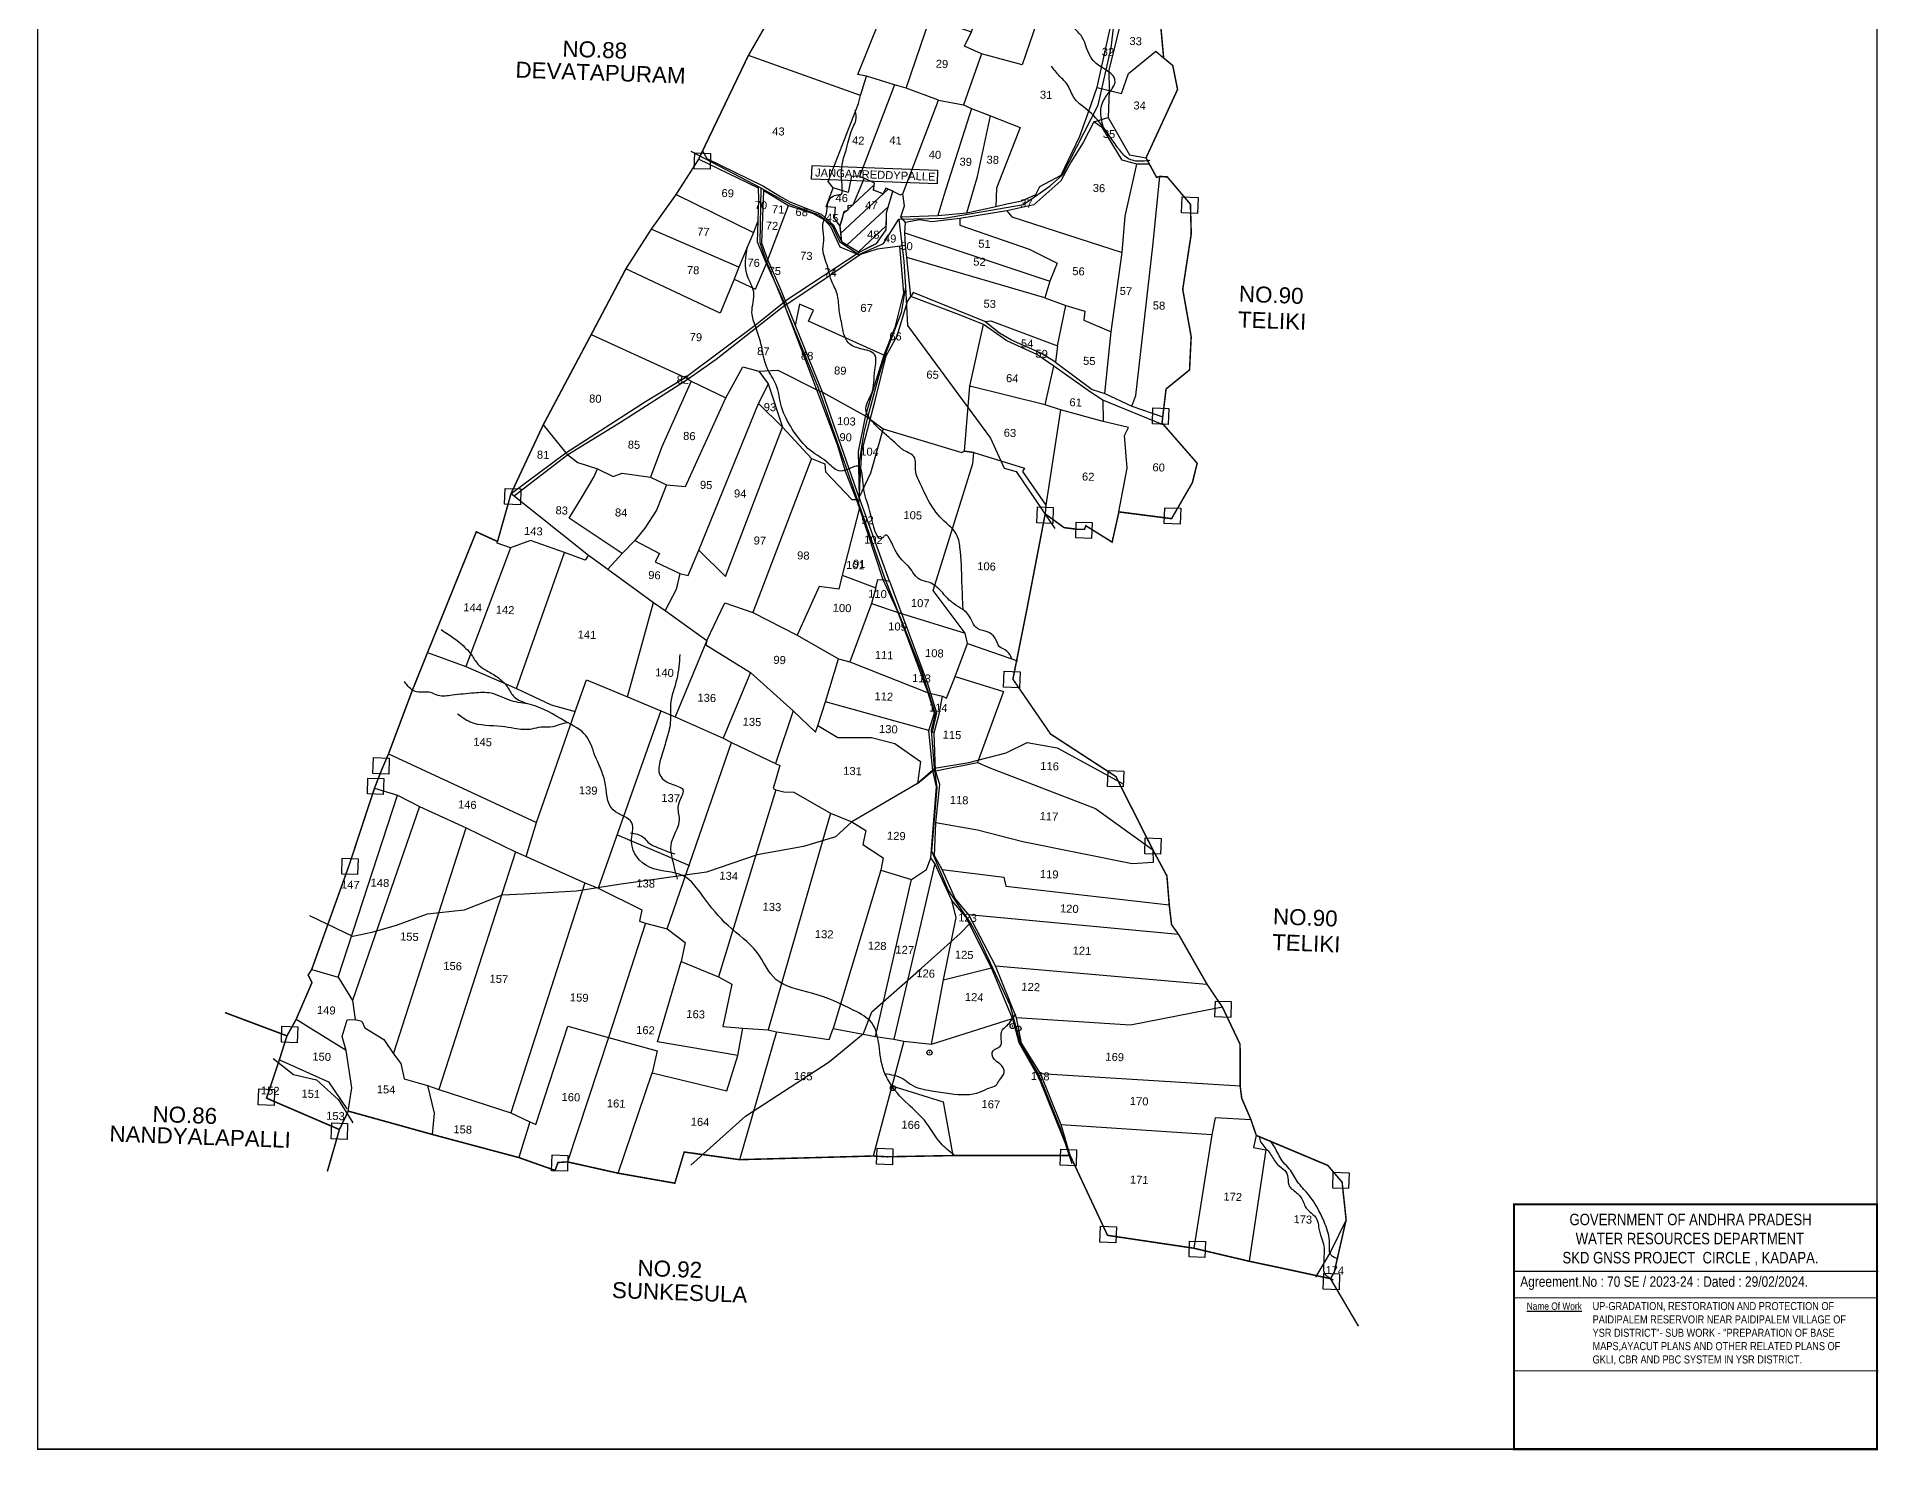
# Model space of a CAD drawing. Header units: inches. Extents: x 196880 to 211028, y 1621932 to 1627510.
# Drawn here: x 196880 to 200560, y 1622323 to 1625147 of the extents above; entities that cross this region are included whole.
import ezdxf
from ezdxf.enums import TextEntityAlignment as Align

# ---------------------------------------------------------------- set-up
doc = ezdxf.new("R2010")
doc.units = ezdxf.units.IN
doc.header["$LTSCALE"] = 15
doc.header["$MEASUREMENT"] = 0
doc.header["$PDMODE"] = 32
doc.header["$PDSIZE"] = 10
for name, color, linetype in [('BOUNDRY STONES', 240, 'Continuous'), ('FRAME 025', 7, 'Continuous'), ('PLOT', 7, 'Continuous'), ('PLOTS NO', 7, 'Continuous'), ('POINT', 2, 'Continuous'), ('ROADS', 1, 'Continuous'), ('STREAM', 4, 'Continuous'), ('TEXT', 1, 'Continuous'), ('TITLEBLOCK', 7, 'Continuous'), ('VILLAGE BOUNADRY', 5, 'Continuous'), ('VILLAGE BOUNDRY', 5, 'Continuous')]:
    doc.layers.add(name, color=color, linetype=linetype)
doc.styles.add('ARIALN', font='ARIALN.TTF')
doc.styles.get("Standard").update_dxf_attribs({"font": 'arial.ttf'})

msp = doc.modelspace()

# ---------------------------------------------------------------- hatches: boundary and pattern name
at = {"layer": 'ROADS'}
h = msp.add_hatch(dxfattribs=at)
h.set_pattern_fill('ANSI31', color=11, scale=7.994443, angle=-2.0676)
h.set_pattern_definition([(42.932401, (173658.556, 1913354.692), (-17.2888125, 18.583892), [])])
h.paths.add_polyline_path([(198578.1, 1624795), (198591, 1624837.9), (198576.8, 1624843.9), (198571.3, 1624832.8), (198552.4, 1624840), (198554, 1624854.3), (198533.2, 1624864.2), (198511.1, 1624810.4), (198501.1, 1624809.1), (198501.1, 1624800.2), (198492.8, 1624796.7), (198488.1, 1624778.8), (198484.6, 1624768.7), (198487.9, 1624737.5), (198523.4, 1624716.4), (198558.2, 1624733.9), (198577.6, 1624760.9)])
h.paths.add_polyline_path([(198534.8, 1624739.8), (198567.8, 1624738.6), (198568.7, 1624763.1), (198535.7, 1624764.3)], flags=24)
h.paths.add_polyline_path([(198531.1, 1624798.6), (198563.9, 1624797.4), (198564.8, 1624821.3), (198532, 1624822.5)], flags=24)

# ---------------------------------------------------------------- linework, layer by layer
at = {"layer": 'BOUNDRY STONES'}
for points in [[(198194.9, 1624914.7), (198226.7, 1624913.5), (198225.5, 1624881.8), (198193.8, 1624882.9)], [(199169, 1624826.7), (199200.7, 1624825.6), (199199.6, 1624793.8), (199167.8, 1624795)], [(199110.4, 1624405.1), (199142.2, 1624403.9), (199141.1, 1624372.2), (199109.3, 1624373.4)], [(197815.9, 1624244.3), (197847.7, 1624243.2), (197846.5, 1624211.4), (197814.7, 1624212.6)], [(198879.7, 1624207.1), (198911.4, 1624206), (198910.3, 1624174.2), (198878.5, 1624175.4)], [(199134.1, 1624205.6), (199165.9, 1624204.5), (199164.7, 1624172.7), (199132.9, 1624173.9)], [(198957.4, 1624176.9), (198989.2, 1624175.8), (198988, 1624144), (198956.3, 1624145.2)], [(198813.4, 1623878.8), (198845.1, 1623877.7), (198844, 1623845.9), (198812.2, 1623847.1)], [(197552.8, 1623706.3), (197584.6, 1623705.1), (197583.5, 1623673.4), (197551.7, 1623674.5)], [(199020.7, 1623680.6), (199052.5, 1623679.5), (199051.3, 1623647.7), (199019.5, 1623648.9)], [(197541.9, 1623665.5), (197573.7, 1623664.4), (197572.5, 1623632.6), (197540.8, 1623633.8)], [(199095.2, 1623546.1), (199127, 1623544.9), (199125.8, 1623513.2), (199094.1, 1623514.3)], [(197490.7, 1623505.4), (197522.5, 1623504.3), (197521.3, 1623472.5), (197489.5, 1623473.7)], [(199235.4, 1623219.9), (199267.1, 1623218.8), (199266, 1623187), (199234.2, 1623188.2)], [(197370.1, 1623169.5), (197401.9, 1623168.4), (197400.7, 1623136.6), (197369, 1623137.8)], [(197323.6, 1623044.3), (197355.3, 1623043.2), (197354.2, 1623011.5), (197322.4, 1623012.6)], [(197469.5, 1622976.5), (197501.3, 1622975.4), (197500.1, 1622943.6), (197468.3, 1622944.8)], [(197909.8, 1622912.6), (197941.5, 1622911.5), (197940.4, 1622879.8), (197908.6, 1622880.9)], [(198559.3, 1622925.8), (198591, 1622924.7), (198589.9, 1622892.9), (198558.1, 1622894.1)], [(198926.3, 1622923.7), (198958, 1622922.6), (198956.9, 1622890.8), (198925.1, 1622892)], [(199470.9, 1622878.1), (199502.7, 1622876.9), (199501.5, 1622845.2), (199469.7, 1622846.3)], [(199005.6, 1622770), (199037.4, 1622768.9), (199036.3, 1622737.1), (199004.5, 1622738.3)], [(199183.8, 1622740.4), (199215.6, 1622739.3), (199214.4, 1622707.6), (199182.7, 1622708.7)], [(199451.7, 1622675.9), (199483.4, 1622674.8), (199482.3, 1622643), (199450.5, 1622644.2)]]:
    msp.add_lwpolyline(points, close=True, dxfattribs=at)
at = {"layer": 'FRAME 025', "lineweight": -3}
for points, elevation in [([(199834.1, 1622680.2), (200559.6, 1622680.2)], 0.2), ([(199834.1, 1622626.9), (200558.6, 1622627.4)], 2.9), ([(199834, 1622481.6), (200559.4, 1622481.2)], 3.5)]:
    msp.add_lwpolyline(points, dxfattribs=dict(at, elevation=elevation))
at = {"layer": 'PLOT'}
for points in [[(198606.8, 1624786.7), (198680.7, 1624789.5), (198738.6, 1624795), (198796.4, 1624807.3), (198818.7, 1624812.8), (198848.3, 1624818.6), (198876.7, 1624831.5), (198884.6, 1624847.7), (198926.8, 1624870.4), (198964.6, 1624948.3), (198982.8, 1625000.2), (198998.9, 1625045.7), (199030.2, 1625187.1), (199024.8, 1625210.6), (199019.4, 1625258.5), (198988.7, 1625295.7), (199022.3, 1625349.8), (199022.8, 1625432.9), (199040.9, 1625506.9), (199106.3, 1625567.3), (199133.4, 1625580.9), (199181, 1625641.7), (199197.4, 1625671.1)], [(198617.2, 1625043.9), (198665.5, 1625184.5), (198747.8, 1625156.4), (198770.7, 1625229.4), (198766.4, 1625237.9), (198826.7, 1625369.3)], [(198907.6, 1625261.7), (198849.3, 1625090.8), (198768, 1625112.6), (198734.2, 1625127.6), (198747.8, 1625156.4)], [(198945, 1622911.4), (198927.3, 1622972.8), (198885.5, 1623075.2), (198847.7, 1623135.5), (198838.1, 1623186.1), (198796, 1623290), (198742.6, 1623392.2), (198715.3, 1623424.5), (198689.1, 1623483.1), (198674.1, 1623510.3), (198676.5, 1623576.3), (198684.6, 1623652.8), (198675.9, 1623679.8), (198673.3, 1623755.9), (198683.2, 1623792.9), (198689.8, 1623829.4), (198698.2, 1623824.9), (198715.3, 1623868.5), (198739.6, 1623934.1), (198735, 1623955.1), (198671.4, 1624040), (198750.6, 1624293.9), (198752.4, 1624315.7), (198733.9, 1624318.5), (198744.9, 1624448.7), (198772.1, 1624571.9), (198723.8, 1624591), (198626.6, 1624628), (198619, 1624705.9), (198615.8, 1624729.4), (198614.7, 1624755.2), (198616.1, 1624775.6), (198606.8, 1624786.7), (198614, 1624808.8), (198610.8, 1624832.7), (198682.3, 1625020.1), (198617.2, 1625043.9), (198593.9, 1625050.6), (198538.2, 1625068.2), (198520.7, 1625071), (198585.4, 1625232.3)], [(199067.9, 1625226.9), (199052.9, 1625203.9), (199022.5, 1625080), (199022.7, 1625038.7), (199021.1, 1624985), (199063.4, 1624910.6), (199096.7, 1624904.7)], [(198999, 1625045.6), (199047.4, 1625033.3), (199061.9, 1625073.5), (199116.1, 1625118), (199131.9, 1625104.4)], [(198525.9, 1625029.4), (198302, 1625109.1)], [(198768, 1625112.6), (198731.9, 1625010.7)], [(198484.6, 1624768.7), (198474.2, 1624784.2), (198476, 1624805.6), (198457.3, 1624807), (198471.3, 1624844.7), (198461.8, 1624857.4), (198521.9, 1625013.5), (198525.9, 1625029.4), (198538.2, 1625068.2)], [(198593.9, 1625050.6), (198523.9, 1624867.5), (198533.2, 1624864.2)], [(198682.3, 1625020.1), (198731.9, 1625010.7), (198747.6, 1625003.4), (198786, 1624988.6), (198845, 1624965.1), (198797.9, 1624843.9), (198796.4, 1624807.3)], [(198992.1, 1624976.7), (198970.8, 1624935.4), (198946.7, 1624896.2), (198926.7, 1624858.9), (198872.3, 1624810.7), (198818.2, 1624798.6), (198724.6, 1624783.4), (198668.4, 1624776.9), (198644.3, 1624781), (198616.1, 1624775.6)], [(198747.6, 1625003.4), (198692.6, 1624829.8), (198680.7, 1624789.5)], [(198738.6, 1624795), (198759.9, 1624867.7), (198786, 1624988.6)], [(199103.6, 1624891.8), (199078.5, 1624891.9), (199049.2, 1624899.8), (199009.5, 1624964.8), (198992.1, 1624976.7), (199021.1, 1624985)], [(197857.8, 1623508.7), (197878.7, 1623576.4), (197956.3, 1623798.5), (197978.6, 1623862), (198060.6, 1623827.7), (198127.1, 1623799.9), (198155.9, 1623787.5), (198251.6, 1623745.2), (198268.6, 1623736.5), (198356.5, 1623694.3), (198365, 1623690.8), (198351.3, 1623644.9), (198357.1, 1623642.1), (198372.7, 1623638), (198393, 1623637.2), (198466.2, 1623595.5), (198509, 1623578.2), (198536.6, 1623560.9), (198530.7, 1623532.8), (198571.6, 1623505.8), (198566.9, 1623481.5), (198628.1, 1623463), (198658.2, 1623483.1), (198666.9, 1623506.1), (198677.8, 1623647.9), (198670.6, 1623680), (198662.9, 1623760.4), (198674, 1623795.1), (198661.2, 1623835.7), (198601.5, 1623996.3), (198571.5, 1624061.4), (198524.2, 1624205.4), (198518.3, 1624222), (198496.3, 1624278.3), (198480.7, 1624329), (198438.9, 1624441), (198375.9, 1624607.4), (198374.1, 1624615), (198338.3, 1624693.7), (198320, 1624736), (198322.7, 1624821.2), (198322.5, 1624844), (198202.7, 1624901.9)], [(198210.5, 1624918.5), (198218.8, 1624903.1), (198330.9, 1624848.9), (198366, 1624827.8), (198385.2, 1624817.1), (198447.8, 1624792), (198472.3, 1624770.3), (198487.9, 1624737.5), (198523.4, 1624716.4), (198558.2, 1624733.9), (198577.6, 1624760.9), (198578.1, 1624795), (198591, 1624837.9), (198605.4, 1624830.9), (198610.8, 1624832.7)], [(198523.9, 1624867.5), (198508.2, 1624868), (198501.3, 1624835.8), (198471.3, 1624844.7)], [(198591, 1624837.9), (198576.8, 1624843.9), (198571.3, 1624832.8), (198552.4, 1624840), (198554, 1624854.3), (198533.2, 1624864.2), (198511.1, 1624810.4), (198501.1, 1624809.1), (198501.1, 1624800.2), (198492.8, 1624796.7), (198488.1, 1624778.8), (198484.6, 1624768.7), (198487.9, 1624737.5)], [(198724.6, 1624783.4), (198724.5, 1624770.4), (198862.9, 1624722.5), (198919, 1624694.6), (198904.3, 1624658.1), (198894.2, 1624624.8), (198936.2, 1624610), (198974.2, 1624598.5), (198972.4, 1624580.3), (199027.2, 1624556.8), (199049.2, 1624715.7), (199055, 1624788.1), (199078.5, 1624891.9)], [(199068.6, 1624408.3), (199076.3, 1624429.9), (199110.2, 1624728.2), (199124.4, 1624867.6)], [(198157.6, 1624831.5), (198312.6, 1624755.7)], [(198323, 1624478.3), (198341.9, 1624453.2), (198370.4, 1624366.8), (198428.5, 1624304.3), (198454.7, 1624293.6), (198456.4, 1624277.3), (198508.9, 1624222.3), (198518.3, 1624222), (198524.2, 1624205.4), (198489.4, 1624070.7), (198556.7, 1624045.6), (198560.6, 1624062), (198571.5, 1624061.4), (198584.1, 1624058.7), (198519.6, 1624237.4), (198450.2, 1624436.2), (198368.4, 1624638.4), (198341.1, 1624700.7), (198329, 1624734), (198332.8, 1624839.3), (198382.1, 1624809.3), (198431.3, 1624793.4), (198454, 1624780.6), (198466.2, 1624767.5), (198485, 1624727.1), (198520, 1624712.2)], [(198273.8, 1624662.1), (198316.1, 1624642.3), (198338.3, 1624693.7), (198341.1, 1624700.7), (198382.1, 1624809.3)], [(198818.2, 1624798.6), (198828.4, 1624787), (199049.2, 1624715.7)], [(198321.2, 1624778.3), (198312.6, 1624755.7), (198283.2, 1624686), (198273.8, 1624662.1), (198246, 1624594.4), (198057.4, 1624683.1)], [(198283.2, 1624686), (198108, 1624762.1)], [(198614.7, 1624755.2), (198904.3, 1624658.1)], [(197827.9, 1624234.1), (197937.1, 1624315.2), (198096.2, 1624417.9), (198175.9, 1624465.5), (198318.3, 1624572.4), (198379.7, 1624621.7), (198523.4, 1624716.4), (198558.2, 1624733.9)], [(198615.8, 1624729.4), (198559.2, 1624722), (198526.2, 1624711.3), (198455.5, 1624662.7), (198368.6, 1624604.8), (198238, 1624501.5), (198181.9, 1624462.7), (198046.7, 1624375.6), (197941.6, 1624311.3), (197834.7, 1624229.2)], [(198604.3, 1624727.7), (198612.3, 1624634.9), (198594.5, 1624565.7), (198572.5, 1624510.7), (198547.5, 1624428.9), (198535.4, 1624387.3), (198521.6, 1624317.9), (198523.3, 1624226.3), (198547, 1624275.6), (198572.2, 1624364.4)], [(198894.2, 1624624.8), (198619, 1624705.9)], [(198572.5, 1624510.7), (198422.4, 1624578.4), (198431.9, 1624600.3), (198404.5, 1624612.4), (198395.5, 1624569.9)], [(198523.3, 1624227.2), (198528.9, 1624318.3), (198555.2, 1624420.2), (198577.2, 1624509.2), (198599.3, 1624549.1), (198620, 1624617.8), (198626.6, 1624628)], [(198915.7, 1624496.3), (198886.5, 1624514.6), (198827.7, 1624540.3), (198803.7, 1624554.5), (198774.6, 1624577.8), (198631.3, 1624635.5), (198626.6, 1624628)], [(198774.6, 1624577.8), (198786.3, 1624579.2), (198920, 1624528.8), (198936.2, 1624610)], [(198894.9, 1624410.9), (198912.2, 1624488.6), (198878.3, 1624511.8), (198818.4, 1624538.9), (198772.1, 1624571.9)], [(197988.1, 1624551.7), (198175.9, 1624465.5), (198181.9, 1624462.7), (198187.7, 1624458.7), (198257.1, 1624425.4)], [(198920, 1624528.8), (198915.7, 1624496.3)], [(199014.4, 1624434.1), (199027.2, 1624556.8)], [(198915.7, 1624496.3), (198989.2, 1624442), (199014.4, 1624434.1), (199068.6, 1624408.3), (199130.3, 1624387.2)], [(197892.3, 1624371.5), (197937.1, 1624315.2), (197941.6, 1624311.3), (197961.3, 1624295.9), (198000.8, 1624283.4), (198032.2, 1624267.9), (198049.7, 1624274.4), (198106.6, 1624266.6), (198138.3, 1624251.7), (198176.6, 1624248.2), (198257.1, 1624425.4), (198290.8, 1624487), (198323, 1624478.3), (198361, 1624480.5), (198438.9, 1624441), (198450.2, 1624436.2), (198538.1, 1624387.9), (198571.1, 1624363.3), (198728.6, 1624316.3), (198733.9, 1624318.5), (198752.4, 1624315.7), (198853.5, 1624285), (198850, 1624277.9), (198896.7, 1624210.9), (198895.2, 1624193.4)], [(198187.7, 1624458.7), (198129.3, 1624327.1), (198106.6, 1624266.6)], [(198341.9, 1624453.2), (198322.4, 1624414.1), (198370.4, 1624366.8)], [(199131, 1624371.5), (199010.2, 1624420.3), (198985.7, 1624436.4), (198912.2, 1624488.6)], [(199042.5, 1624197.3), (199059, 1624284.9), (199053.6, 1624349.7), (199061.9, 1624366.1), (199010.7, 1624377.7), (198925.7, 1624401.1), (198894.9, 1624410.9), (198744.9, 1624448.7)], [(199010.2, 1624420.3), (199010.7, 1624377.7)], [(198165.2, 1624074.5), (198181.8, 1624070.1), (198203.3, 1624120.8), (198322.4, 1624414.1)], [(198925.7, 1624401.1), (198896.7, 1624210.9)], [(198203.3, 1624120.8), (198256.6, 1624068.2), (198370.4, 1624366.8)], [(198050, 1624114.5), (197943.8, 1624185.1), (197970.2, 1624227.1), (197993.5, 1624266.8), (198000.8, 1624283.4)], [(198428.5, 1624304.3), (198311.1, 1623996)], [(197827.9, 1624234.1), (197982.8, 1624110.9), (198021.1, 1624082.9), (198112.3, 1624016.3), (198135.6, 1624000.6), (198218.9, 1623940.6), (198216.9, 1623931.7), (198306, 1623876.7), (198391.8, 1623800), (198436.4, 1623757.4), (198441.1, 1623770.7), (198481, 1623746.8), (198547.8, 1623746.5), (198594.4, 1623734.4), (198645.8, 1623698.6), (198639.8, 1623654.9), (198509, 1623578.2)], [(198138.3, 1624251.7), (198118.2, 1624200.8), (198095.1, 1624164.9), (198075, 1624140.3), (198050, 1624114.5), (198021.1, 1624082.9)], [(197826.5, 1624125.6), (197737.7, 1623888.6)], [(197982.8, 1624110.9), (197975.9, 1624100.8), (197934.9, 1624116.1), (197866.6, 1624140.1), (197826.5, 1624125.6), (197800, 1624135.1), (197800.8, 1624138.1)], [(198075, 1624140.3), (198124.3, 1624114), (198115.8, 1624097.7), (198165.2, 1624074.5), (198157.5, 1624042.5), (198135.6, 1624000.6)], [(197839, 1623844.2), (197934.9, 1624116.1)], [(198489.4, 1624070.7), (198482.7, 1624043.1), (198443.8, 1624048), (198399.9, 1623951.2)], [(198584.1, 1624058.7), (198659.2, 1623856.5), (198677.8, 1623795.5), (198669, 1623758.1), (198673.3, 1623755.9)], [(198060.6, 1623827.7), (198112.3, 1624016.3)], [(198218.9, 1623940.6), (198255, 1624015.9), (198311.1, 1623996), (198399.9, 1623951.2), (198482.3, 1623904), (198504.9, 1623897.4), (198661.2, 1623835.7), (198689.8, 1623829.4)], [(198556.7, 1624045.6), (198548.3, 1624014.2), (198504.9, 1623897.4)], [(198548.3, 1624014.2), (198601.5, 1623996.3), (198735, 1623955.1)], [(198218.9, 1623940.6), (198155.9, 1623787.5)], [(197661, 1623916.4), (197737.7, 1623888.6), (197839, 1623844.2), (197907.9, 1623811.6), (197956.3, 1623798.5)], [(198441.1, 1623770.7), (198455.9, 1623817.8), (198482.3, 1623904)], [(198739.6, 1623934.1), (198839.7, 1623899.9)], [(198306, 1623876.7), (198251.6, 1623745.2)], [(198715.3, 1623868.5), (198811.6, 1623838.5), (198760.1, 1623696.9)], [(198127.1, 1623799.9), (198001.7, 1623445.3)], [(198391.8, 1623800), (198356.5, 1623694.3)], [(198662.9, 1623760.4), (198455.9, 1623817.8)], [(198140.1, 1623364.4), (198268.6, 1623736.5)], [(197583, 1623713.7), (197878.7, 1623576.4)], [(198639.8, 1623654.9), (198670.6, 1623680), (198675.9, 1623679.8), (198760.1, 1623696.9), (198784.6, 1623685.7), (198995.7, 1623604.9), (199110.5, 1623521.8), (199111.2, 1623497), (199068.9, 1623494.3), (198850.5, 1623538.2), (198760, 1623561.2), (198676.5, 1623576.3)], [(197554.9, 1623645.1), (197600.9, 1623631.4), (197644.8, 1623608.5), (197737.9, 1623566.2), (197836.8, 1623518.3), (197857.8, 1623508.7), (197975.5, 1623456.1), (198001.7, 1623445.3), (198089.3, 1623402.5), (198084.3, 1623379.5), (198096.4, 1623375.4), (198140.1, 1623364.4), (198176.1, 1623337), (198168.1, 1623298.8), (198242.2, 1623268.4), (198268.9, 1623253.4), (198251.2, 1623168.9), (198291.3, 1623165.9), (198341.3, 1623162.5), (198358.4, 1623158.2), (198463.8, 1623143.4), (198471.4, 1623165), (198556.4, 1623148.9), (198592.8, 1623143.9), (198612.5, 1623139.6), (198668.2, 1623133.9), (198829.9, 1623185), (198842.8, 1623137), (198882.3, 1623066.4), (198945, 1622911.4)], [(197482.4, 1623267.6), (197600.9, 1623631.4)], [(197644.8, 1623608.5), (197511.1, 1623220.8)], [(198357.1, 1623642.1), (198242.2, 1623268.4)], [(198466.2, 1623595.5), (198341.3, 1623162.5)], [(197593.1, 1623114.5), (197737.9, 1623566.2)], [(198185.4, 1623490.4), (198039, 1623551.9)], [(197836.8, 1623518.3), (197683.8, 1623043.4)], [(198829.9, 1623185), (198788, 1623286.2), (198736.6, 1623388.5), (198708.9, 1623420.8), (198674.6, 1623494.7), (198666.9, 1623506.1)], [(198566.9, 1623481.5), (198471.4, 1623165)], [(198556.4, 1623148.9), (198628.1, 1623463)], [(198674.6, 1623494.7), (198592.8, 1623143.9)], [(198689.1, 1623483.1), (198812.5, 1623467.4), (198816.4, 1623449.6), (199143, 1623412.5)], [(197975.5, 1623456.1), (197827.1, 1622996.9)], [(198668.2, 1623133.9), (198692.3, 1623262.4), (198717.6, 1623386.6), (198708.9, 1623420.8)], [(199161.8, 1623352.9), (198742.6, 1623392.2)], [(198096.4, 1623375.4), (198022.3, 1623147.2), (197940.6, 1622898.6)], [(197429.5, 1623283), (197482.4, 1623267.6), (197511.1, 1623220.8), (197516.3, 1623183)], [(198280.7, 1623111), (198120.4, 1623138.6), (198168.1, 1623298.8)], [(198692.3, 1623262.4), (198788, 1623286.2)], [(198796, 1623290), (199218.3, 1623253.8)], [(199249.4, 1623207.6), (199065.7, 1623171.8), (198838.1, 1623186.1)], [(197498.1, 1623121.1), (197398.2, 1623183)], [(197502.6, 1623000), (197509.9, 1623046.6), (197498.1, 1623121.1), (197490.3, 1623148.8), (197500.3, 1623182.1), (197516.3, 1623183), (197529.7, 1623180), (197535.4, 1623166.3), (197573.4, 1623143.2), (197593.1, 1623114.5), (197607.4, 1623095.4), (197614.1, 1623064.6), (197660.7, 1623051), (197683.8, 1623043.4), (197827.1, 1622996.9), (197865.3, 1622978.9), (197843.1, 1622907.3)], [(197865.3, 1622978.9), (197877.7, 1622973.4), (197941.6, 1623169.5), (198022.3, 1623147.2), (198120.1, 1623120.5), (198109.6, 1623076.8), (198258.7, 1623040.4), (198280.7, 1623111), (198291.3, 1623165.9)], [(198358.4, 1623158.2), (198284.4, 1622903)], [(198612.5, 1623139.6), (198551.4, 1622910.3)], [(197365, 1623102.8), (197463, 1623058.8), (197499.6, 1623004.4)], [(198041.6, 1622876), (198109.6, 1623076.8)], [(198885.5, 1623075.2), (199284.7, 1623050.4)], [(197660.7, 1623051), (197674.3, 1622995.6), (197670, 1622953.5)], [(198588.7, 1623050.4), (198691.4, 1623018.5), (198710.8, 1622911.2)], [(199306.4, 1622982.6), (199234.9, 1622986.6), (199228.2, 1622952.5), (198927.3, 1622972.8)], [(199228.2, 1622952.5), (199192, 1622726.1)], [(199317, 1622951.5), (199311.5, 1622927), (199336.3, 1622922.5), (199302.9, 1622700)], [(199496.5, 1622782.9), (199465, 1622718.7), (199435.5, 1622668.1)]]:
    msp.add_lwpolyline(points, dxfattribs=at)
at = {"layer": 'PLOT', "color": 11, "const_width": 2}
msp.add_lwpolyline([(198533.2, 1624864.2), (198554, 1624854.3), (198552.4, 1624840), (198571.3, 1624832.8), (198576.8, 1624843.9), (198591, 1624837.9), (198578.1, 1624795), (198577.6, 1624760.9), (198558.2, 1624733.9), (198523.4, 1624716.4), (198487.9, 1624737.5), (198484.6, 1624768.7), (198492.8, 1624796.7), (198501.1, 1624800.2), (198501.1, 1624809.1), (198511.1, 1624810.4), (198533.2, 1624864.2)], dxfattribs=at)
at = {"layer": 'POINT'}
for p in [(198830, 1623170, 50), (198842, 1623165, 51), (198664, 1623117, 49), (198591, 1623046, 48)]:
    msp.add_point(p, dxfattribs=at)
at = {"layer": 'ROADS'}
for points in [[(198327.9, 1624844.2), (198387, 1624811.2), (198444, 1624790.3), (198469.4, 1624769.8), (198483.9, 1624737.5), (198522.7, 1624711.9), (198572.1, 1624733.5), (198602.7, 1624782.1), (198694, 1624784.2), (198851.9, 1624811.3), (198905.4, 1624848.8), (198929.7, 1624870.8), (199000.9, 1625009.8), (199026.7, 1625124.3), (199038.8, 1625226), (199022.5, 1625260.9), (199000.9, 1625297.4), (199030.9, 1625351.7), (199030.7, 1625451.6), (199045.6, 1625502.5)], [(198674.1, 1623685.5), (198668, 1623761.4), (198675.7, 1623794), (198649, 1623878.2), (198574.8, 1624064.6), (198497.3, 1624286.6), (198441.4, 1624446.2), (198336, 1624702.9), (198325.5, 1624734.9), (198327.9, 1624844.2), (198187.5, 1624917.5)], [(198602.7, 1624782.1), (198612.7, 1624697.3), (198616, 1624646.9), (198607.4, 1624594.8), (198577.7, 1624517.3), (198563.3, 1624472.5), (198542, 1624393.1), (198533.1, 1624356.4), (198523.6, 1624297.2), (198523.8, 1624244.6), (198522.3, 1624214)], [(198616, 1624646.9), (198619.8, 1624569.8), (198785.8, 1624344.8), (198813, 1624284.8), (198836.9, 1624278.3), (198914.4, 1624164.1)], [(198187.4, 1622892.1), (198296.5, 1622989.7), (198463.4, 1623098.8), (198532.1, 1623155.4), (198548.9, 1623198.7), (198647.8, 1623285.7), (198725.3, 1623354.8), (198745.7, 1623376.1), (198701.5, 1623442.2), (198668.6, 1623519.2), (198679.1, 1623645.7), (198674.1, 1623685.5), (198742.4, 1623696.4), (198817, 1623716), (198858.9, 1623736.3), (198919.1, 1623726.2), (199052.4, 1623653.5)], [(198675.7, 1623685.8), (198639.8, 1623654.9), (198509, 1623578.2), (198476, 1623548.1), (198411.9, 1623528.6), (198319.5, 1623512.2), (198218.3, 1623477.4), (198043.3, 1623453), (197958.5, 1623439.2), (197853.6, 1623433.6), (197809.9, 1623431.7), (197734.1, 1623401.2), (197660.5, 1623393.4), (197598.1, 1623370.9), (197549.5, 1623356.8), (197511.5, 1623349.2), (197425.7, 1623390.5)], [(198949.1, 1622895), (198924.9, 1622967.5), (198882.6, 1623073.2), (198846.8, 1623133.6), (198825.3, 1623211.4), (198761.2, 1623348.5), (198745.7, 1623376.1)], [(197352.4, 1623105.2), (197393.2, 1623073.3), (197439.1, 1623062.7), (197483.3, 1623022.4), (197511.5, 1622976.4)]]:
    msp.add_lwpolyline(points, dxfattribs=at)
at = {"layer": 'ROADS', "color": 1}
msp.add_lwpolyline([(198429.4, 1624889.3), (198680.1, 1624880.3), (198679.1, 1624853.1), (198428.4, 1624862.2)], close=True, dxfattribs=at)
at = {"layer": 'STREAM'}
for points in [[(199010.8, 1624968), (199006.3, 1624998.3), (199015.3, 1625025.3), (199031.1, 1625046.4), (199034.7, 1625055.2), (198991, 1625099.2), (198968.7, 1625146.2), (198951, 1625166.7), (198939, 1625211.9), (198948, 1625241.5), (198934.7, 1625266), (198920.5, 1625291.1), (198910, 1625326.8), (198909.5, 1625364.5), (198910.2, 1625382.9)], [(199104.2, 1624899.3), (199061.9, 1624902.7), (199044.1, 1624919.9), (199008.2, 1624970.2), (198987.7, 1624993.1), (198971.7, 1625006.4), (198953, 1625024.5), (198939.8, 1625050.4), (198923.9, 1625068), (198907.6, 1625087.6)], [(198731.2, 1624003.4), (198728.9, 1624056.3), (198724.8, 1624126.6), (198717.3, 1624153.7), (198697.8, 1624174.6), (198666.5, 1624211.9), (198648.5, 1624247.4), (198636.1, 1624282.2), (198633.7, 1624306.3), (198613, 1624320.3), (198596, 1624334.5), (198577.8, 1624350.7), (198560, 1624366.5), (198545.5, 1624383), (198536.7, 1624400.3), (198548.2, 1624433.1), (198554.7, 1624480.9), (198554.4, 1624511.5), (198526, 1624523.4), (198502, 1624535.1), (198488.7, 1624573.2), (198483.2, 1624604), (198479.6, 1624632.9), (198467.4, 1624661.1), (198460.7, 1624686.1), (198451.1, 1624722.2), (198452.9, 1624745.7), (198451, 1624771.2), (198455.8, 1624787), (198457.9, 1624793), (198461.6, 1624816), (198471.5, 1624828.3), (198482.4, 1624830.8), (198487.6, 1624832), (198489.8, 1624840.9), (198487.9, 1624879.5), (198499.6, 1624928.9), (198511.3, 1624966.7), (198517, 1624979.6), (198515.8, 1624999)], [(198828.4, 1623903.8), (198818.6, 1623919.1), (198804.2, 1623927.9), (198794.6, 1623945.9), (198780.9, 1623957.2), (198759.9, 1623964.2), (198741.2, 1623992.2), (198709.3, 1624016.2), (198687.7, 1624038.4), (198663.7, 1624056.1), (198644.7, 1624062), (198623.5, 1624086.6), (198608.8, 1624101.6), (198598.1, 1624116.1), (198586.9, 1624138.8), (198575.8, 1624151), (198571.5, 1624146.4), (198544.7, 1624198.2), (198531.9, 1624248), (198521.1, 1624288.4), (198486.4, 1624278.8), (198461.5, 1624294.8), (198426.5, 1624319.7), (198389.9, 1624362.9), (198368.5, 1624407), (198356.9, 1624452.5), (198339.7, 1624484.2), (198327.3, 1624533.4), (198316.7, 1624566.2), (198309.3, 1624595.7), (198312.7, 1624636.9), (198300.2, 1624668.4), (198299.9, 1624726.3)], [(197688.2, 1623962), (197729, 1623932.8), (197750.6, 1623908.9), (197763.4, 1623891.3), (197778, 1623881), (197799.9, 1623867.5), (197820.2, 1623848.1), (197832.2, 1623829.8), (197857.1, 1623815.4)], [(198165.1, 1623912.4), (198158.9, 1623863.3), (198146.6, 1623812.2), (198146, 1623777.1), (198138, 1623740.8), (198127.8, 1623706.8), (198124.4, 1623674.1), (198147.6, 1623653.8), (198171.1, 1623642.5), (198161.7, 1623610.7), (198163.7, 1623583.7), (198146.8, 1623529.8), (198151, 1623499), (198156.8, 1623474.2), (198160.1, 1623463.6)], [(198712.6, 1622912.4), (198686.5, 1622935.7), (198653.8, 1622981.8), (198621.3, 1623013.6), (198581.9, 1623061.3), (198570.8, 1623086.4), (198562.2, 1623137.5), (198548.6, 1623176.1), (198512.9, 1623201.3), (198430.9, 1623235.2), (198357.2, 1623263.3), (198319.5, 1623316.9), (198261.6, 1623370.6), (198211.4, 1623429.2), (198171.7, 1623470.2), (198104.3, 1623487.6), (198068.7, 1623537.4), (198069.1, 1623575.9), (198031.9, 1623601.9), (198015.3, 1623658.6), (197995.5, 1623710.8), (197977.5, 1623750.3), (197936.6, 1623778.7), (197866.1, 1623812.6), (197828.2, 1623820), (197788.3, 1623834.9), (197754, 1623835.3), (197710.4, 1623830.9), (197682, 1623830.5), (197667.3, 1623836.2), (197635.2, 1623838.9), (197615, 1623858.3)], [(197721.1, 1623794), (197745.9, 1623778.1), (197809.1, 1623769.1), (197834.4, 1623765.2), (197869.5, 1623763.9), (197887.6, 1623767.8), (197911.6, 1623768.4), (197940.3, 1623776.3), (197941.8, 1623776.3)], [(198066.3, 1623555.9), (198092.1, 1623547.5), (198101.5, 1623537.4), (198122, 1623526.2), (198136, 1623520.5), (198155.2, 1623513.8)], [(198573.1, 1623075), (198611.7, 1623064.3), (198625.9, 1623053.9), (198667.7, 1623040.6), (198704.7, 1623035.1), (198765.9, 1623038.5), (198784.5, 1623046.8), (198796.4, 1623051.5), (198803.4, 1623061.1), (198813.3, 1623077.2), (198804.6, 1623094.4), (198793.1, 1623103.7), (198790.9, 1623120.7), (198805.4, 1623129.6), (198807.3, 1623144.1), (198809.8, 1623162.3), (198819.6, 1623171.8), (198825.9, 1623179.1), (198836.8, 1623194.2)], [(199322.3, 1622949.4), (199326.3, 1622937.9), (199342.8, 1622917.8), (199356.6, 1622896.6), (199379.6, 1622871.4), (199381.9, 1622852.7), (199397.4, 1622837), (199410.7, 1622819.6), (199414.5, 1622809.7), (199438.1, 1622783.5), (199441.6, 1622768.2), (199447, 1622746.7), (199452.2, 1622730.2), (199452.5, 1622714.7), (199451.5, 1622693), (199452.4, 1622677.8), (199470.8, 1622662.9)], [(199480.4, 1622704.4), (199466.4, 1622712.2), (199463.2, 1622736.5), (199454.9, 1622773.6), (199442.2, 1622800.9), (199420, 1622834.8), (199399.6, 1622858.9), (199383, 1622884.8), (199371.2, 1622897.5), (199355.8, 1622924.3), (199345.6, 1622940.7)]]:
    msp.add_spline(points, degree=3, dxfattribs=at)
at = {"layer": 'VILLAGE BOUNADRY', "const_width": 3}
msp.add_lwpolyline([(196881.8, 1627164.2), (200557.2, 1627164.2), (200557.2, 1622324.7), (196881.8, 1622324.7)], close=True, dxfattribs=at)
at = {"layer": 'VILLAGE BOUNADRY', "color": 5, "const_width": 4.32}
msp.add_lwpolyline([(200557.2, 1622324.7), (199831.8, 1622324.7), (199831.8, 1622813.8), (200557.2, 1622813.8)], close=True, dxfattribs=at)
at = {"layer": 'VILLAGE BOUNDRY', "const_width": 3}
msp.add_lwpolyline([(199125, 1625179.8), (199131.9, 1625104.4), (199150.2, 1625089), (199159.7, 1625041.4), (199096.7, 1624904.7), (199117.7, 1624865.8), (199124.4, 1624867.6), (199139.1, 1624866.6), (199185.4, 1624812.1), (199187, 1624752.6), (199170, 1624642), (199186.9, 1624547.1), (199183.6, 1624481), (199136.7, 1624442.9), (199128.6, 1624375), (199198.9, 1624294.5), (199189.3, 1624255.8), (199147.7, 1624183.8), (199042.5, 1624197.3), (199028.9, 1624136.9), (198976.4, 1624169.6), (198973.7, 1624162.5), (198960.6, 1624162.3), (198932.9, 1624165.9), (198895.2, 1624193.4), (198857.6, 1623997.7), (198830.6, 1623863.1), (198906, 1623753.4), (199036.4, 1623668.5), (199110.5, 1623521.8), (199138.4, 1623470), (199143, 1623412.5), (199147.7, 1623372.4), (199161.8, 1623352.9), (199218.3, 1623253.8), (199249.4, 1623207.6), (199284.6, 1623133.6), (199284.7, 1623050.4), (199287.9, 1623025.7), (199306.4, 1622982.6), (199317, 1622951.5), (199459.9, 1622891.5), (199488.5, 1622858), (199496.5, 1622782.9), (199472.7, 1622677.8), (199465.1, 1622665.3), (199521.1, 1622570.3), (199465.1, 1622665.3), (199370.1, 1622685.8), (199302.9, 1622700), (199192, 1622726.1), (199019.7, 1622751.8), (198945, 1622911.4), (198710.8, 1622911.2), (198579.5, 1622908.8), (198551.4, 1622910.3), (198284.4, 1622903), (198173.8, 1622918.3), (198155.1, 1622856), (198041.6, 1622876), (197940.6, 1622898.6), (197921.6, 1622897.3), (197915.9, 1622881.6), (197843.1, 1622907.3), (197670, 1622953.5), (197502.6, 1623000), (197484.9, 1622963.2), (197460.8, 1622879.6), (197484.9, 1622963.2), (197339.2, 1623025.9), (197365, 1623102.8), (197380.1, 1623150.4), (197256.2, 1623196.9), (197380.1, 1623150.4), (197398.2, 1623183), (197430.1, 1623256.9), (197422.4, 1623272), (197429.5, 1623283), (197504.7, 1623492.6), (197554.9, 1623645.1), (197569.5, 1623682.5), (197583, 1623713.7), (197630.6, 1623840.7), (197661, 1623916.4), (197758.4, 1624157.5), (197800.8, 1624138.1), (197827.9, 1624234.1), (197892.3, 1624371.5), (197988.1, 1624551.7), (198057.4, 1624683.1), (198108, 1624762.1), (198157.6, 1624831.5), (198202.7, 1624901.9), (198210.5, 1624918.5), (198302, 1625109.1), (198376.8, 1625239)], dxfattribs=at)

# ---------------------------------------------------------------- texts
at = {"layer": 'PLOTS NO'}
for s, p in [('32', (199020.6, 1625116.3)), ('33', (199076, 1625137.9)), ('29', (198688.9, 1625092.4)), ('31', (198897.1, 1625030.6)), ('34', (199083.9, 1625009.2)), ('43', (198362.1, 1624957.7)), ('42', (198521.6, 1624939.4)), ('41', (198596.2, 1624939.6)), ('35', (199022.8, 1624952.4)), ('40', (198674.9, 1624911)), ('39', (198736.4, 1624896.9)), ('38', (198790.4, 1624900.9)), ('69', (198260.8, 1624834.1)), ('46', (198488.7, 1624824.6)), ('37', (198857.4, 1624813.6)), ('36', (199002.7, 1624844.3)), ('70', (198327.1, 1624810.4)), ('71', (198361.5, 1624801.7)), ('68', (198408.6, 1624796.4)), ('45', (198469.5, 1624784.8)), ('47', (198547.9, 1624810)), ('77', (198212.2, 1624757)), ('72', (198349.2, 1624769)), ('48', (198551.7, 1624751.5)), ('49', (198585.4, 1624743.7)), ('73', (198417.9, 1624709)), ('50', (198618.1, 1624728.5)), ('51', (198774, 1624732.9)), ('78', (198191.7, 1624680.3)), ('76', (198312.6, 1624695.1)), ('75', (198354.8, 1624678.8)), ('74', (198466.2, 1624675.5)), ('52', (198763.9, 1624697.1)), ('56', (198961.8, 1624678.1)), ('57', (199056.5, 1624638.5)), ('67', (198538.3, 1624604.7)), ('53', (198784.4, 1624613)), ('58', (199122.6, 1624609.6)), ('79', (198197.2, 1624546.5)), ('87', (198332, 1624518.3)), ('66', (198596.1, 1624548.1)), ('54', (198859.1, 1624533.6)), ('88', (198419.6, 1624509.2)), ('59', (198888, 1624513.2)), ('55', (198983.3, 1624498.9)), ('82', (198171.2, 1624461.5)), ('89', (198485.7, 1624479.6)), ('65', (198670.2, 1624471.4)), ('64', (198829.4, 1624464.2)), ('80', (197996.3, 1624423.5)), ('61', (198956.1, 1624416.1)), ('93', (198345.1, 1624406.6)), ('103', (198498, 1624378.3)), ('86', (198184.1, 1624348.9)), ('90', (198496.5, 1624346.5)), ('63', (198824.8, 1624355.2)), ('81', (197891.9, 1624311.5)), ('85', (198073.5, 1624331.5)), ('104', (198544.2, 1624317.6)), ('62', (198981.1, 1624267.7)), ('60', (199122, 1624286.2)), ('95', (198217.7, 1624251.1)), ('94', (198285.7, 1624233.9)), ('83', (197929.2, 1624200.2)), ('84', (198047.9, 1624195.9)), ('105', (198630.6, 1624190.6)), ('143', (197872.5, 1624158.8)), ('92', (198540, 1624180.9)), ('97', (198325.1, 1624139.9)), ('102', (198552, 1624141.5)), ('98', (198411.9, 1624110.2)), ('101', (198516, 1624090.9)), ('91', (198523.6, 1624093.7)), ('106', (198778, 1624088.5)), ('96', (198114.4, 1624070.8)), ('144', (197751.2, 1624006.2)), ('100', (198489.3, 1624005.3)), ('110', (198560.1, 1624033.4)), ('107', (198645.5, 1624015)), ('142', (197816, 1624001.5)), ('109', (198600.1, 1623968.3)), ('141', (197979.6, 1623951.9)), ('99', (198364.5, 1623901.4)), ('111', (198573.4, 1623911.2)), ('108', (198673.8, 1623914.9)), ('140', (198134.5, 1623876.1)), ('113', (198648.1, 1623864.9)), ('136', (198219, 1623825.8)), ('112', (198572.7, 1623828.5)), ('114', (198681.4, 1623805.9)), ('135', (198309.4, 1623777.7)), ('130', (198581.8, 1623763.2)), ('115', (198709, 1623751.8)), ('145', (197771.1, 1623737.5)), ('131', (198510.2, 1623679.6)), ('116', (198904, 1623689.3)), ('139', (197981.9, 1623640.8)), ('146', (197740.5, 1623612.3)), ('137', (198146.8, 1623625.4)), ('118', (198723.2, 1623621.4)), ('117', (198902.8, 1623589)), ('129', (198597.7, 1623549.9)), ('147', (197506.7, 1623452.4)), ('148', (197565.9, 1623456.2)), ('138', (198096.9, 1623454.9)), ('134', (198262.8, 1623470.1)), ('119', (198903.3, 1623473.3)), ('133', (198349.2, 1623408)), ('123', (198740, 1623386.5)), ('120', (198943.4, 1623404.5)), ('155', (197624.7, 1623348.5)), ('132', (198453.6, 1623353.5)), ('128', (198559.4, 1623330.4)), ('127', (198614.5, 1623322.3)), ('125', (198733.3, 1623312.4)), ('121', (198968.7, 1623320.5)), ('156', (197711.1, 1623289.9)), ('126', (198656.3, 1623275.1)), ('157', (197803.5, 1623264.1)), ('122', (198866.3, 1623248.1)), ('149', (197458.7, 1623201.6)), ('159', (197964.1, 1623226.8)), ('163', (198196.8, 1623193.6)), ('124', (198753.3, 1623227.7)), ('162', (198096.5, 1623161.8)), ('150', (197449.4, 1623108.7)), ('169', (199034.1, 1623108.2)), ('165', (198411.7, 1623069.9)), ('168', (198885.3, 1623069.8)), ('152', (197346.6, 1623041)), ('151', (197427.8, 1623034.5)), ('154', (197578.2, 1623043.3)), ('160', (197947.5, 1623027.9)), ('161', (198038, 1623015.2)), ('167', (198786.7, 1623013.7)), ('170', (199083, 1623019.8)), ('153', (197477, 1622990.3)), ('164', (198205.6, 1622978.5)), ('166', (198626.5, 1622972.6)), ('158', (197731.3, 1622963.4)), ('171', (199083.2, 1622862.8)), ('172', (199269.9, 1622828.9)), ('173', (199410, 1622783.7)), ('174', (199473.9, 1622681.9))]:
    msp.add_text(s, height=15.99, rotation=357.9324, dxfattribs=at).set_placement(p, align=Align.MIDDLE_CENTER)
at = {"layer": 'PLOTS NO', "color": 1}
msp.add_text('JANGAMREDDYPALLE', height=15.989, rotation=357.9324, dxfattribs=at).set_placement((198555.7, 1624871.2), align=Align.MIDDLE_CENTER)
at = {"layer": 'TEXT'}
for s, height, p in [('NO.88', 31.98, (197930.1, 1625107.3)), ('DEVATAPURAM', 31.978, (197836.2, 1625065.2)), ('NO.90', 31.98, (199281.8, 1624617.3)), ('TELIKI', 31.98, (199279.9, 1624566)), ('NO.90', 31.98, (199349.9, 1623373.3)), ('TELIKI', 31.98, (199348.1, 1623321.9)), ('NO.86', 31.98, (197110.9, 1622978.7)), ('NANDYALAPALLI', 31.978, (197024.9, 1622939.5)), ('NO.92', 31.98, (198080, 1622671.1)), ('SUNKESULA', 31.98, (198029, 1622626.8))]:
    msp.add_text(s, height=height, rotation=357.9324, dxfattribs=at).set_placement(p)
at = {"layer": 'TITLEBLOCK', "extrusion": (0.000201441, 0.004807, 0.999988), "style": 'ARIALN'}
msp.add_text('%%UName Of Work', height=14.548, rotation=359.9999, dxfattribs=at).set_placement((199857.3, 1622584.1, 7840.8))
at = {"layer": 'TITLEBLOCK', "extrusion": (0.000201441, 0.004807, 0.999988), "attachment_point": 1, "text_direction": (1, -1e-06, -0.000201), "style": 'ARIALN'}
for s, insert, char_height, width in [('\\pi26.29246;GOVERNMENT OF ANDHRA PRADESH  \\P\\pi38.75216;WATER RESOURCES DEPARTMENT      \\P\\pi12.28603;SKD GNSS PROJECT  CIRCLE , KADAPA.', (199916.5, 1622795, -3.3), 22.904, 532.85), ('Agreement.No : 70 SE / 2023-24 : Dated : 29/02/2024.', (199844.4, 1622669.8, -0.9), 20.804, 671.528), ('UP-GRADATION, RESTORATION AND PROTECTION OF PAIDIPALEM RESERVOIR NEAR PAIDIPALEM VILLAGE OF YSR DISTRICT"- SUB WORK - "PREPARATION OF BASE MAPS,AYACUT PLANS AND OTHER RELATED PLANS OF GKLI, CBR AND PBC SYSTEM IN YSR DISTRICT.', (199989, 1622618.5, -0.5), 16.0031, 516.56)]:
    msp.add_mtext(s, dxfattribs=dict(at, insert=insert, char_height=char_height, width=width))

doc.saveas('drawing.dxf')
